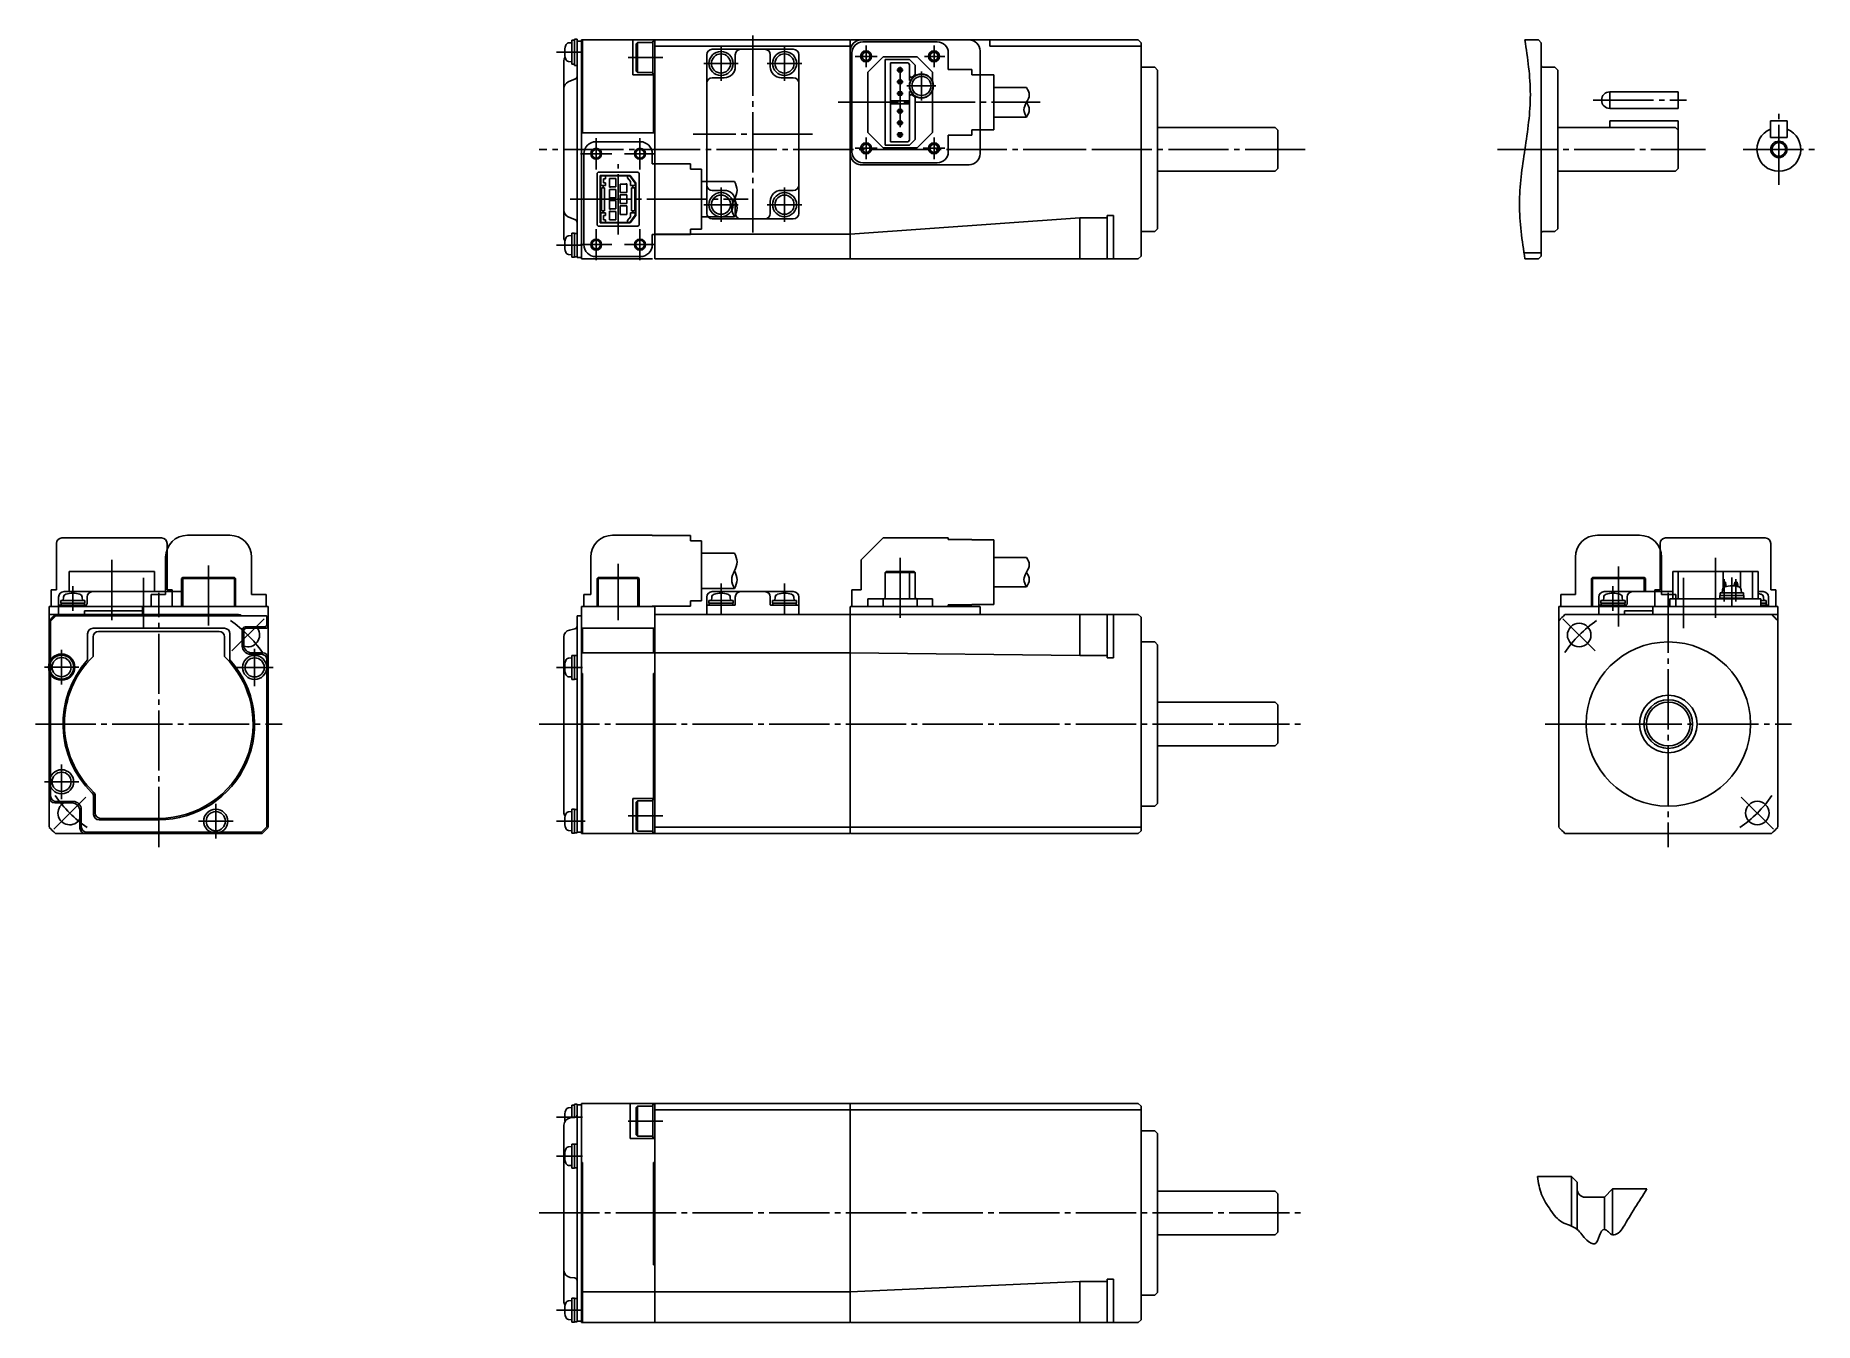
# Model space of a CAD drawing. Header units: millimetres. Extents: x -176 to 149, y -107 to 128.
import ezdxf

# ---------------------------------------------------------------- set-up
doc = ezdxf.new("R2010")
doc.units = ezdxf.units.MM
doc.linetypes.add('DASH_CENTER', pattern=[14, 11, -1, 1, -1])

msp = doc.modelspace()

# ---------------------------------------------------------------- linework, layer by layer
at = {"color": 7, "linetype": 'Continuous'}
for p, q in [((-77.35, 126.88), (-77.85, 126.88)), ((-77.85, 122.48), (-77.85, 126.88)), ((-76.9, 127.08), (-77.35, 127.08)), ((-77.35, 122.28), (-77.35, 127.08)), ((-76.9, 124.88), (-76.9, 127.08)), ((-76.1, 126.93), (-62.7, 126.93)), ((-76.1, 86.93), (-76.1, 126.93)), ((-75.9, 126.93), (-75.9, 109.93)), ((-66.7, 120.53), (-66.7, 126.93)), ((-62.7, 126.73), (-63.08, 126.73)), ((-63.08, 120.73), (-63.08, 126.73)), ((-62.7, 126.93), (-62.7, 86.93)), ((-27, 126.93), (-62.7, 126.93)), ((-26.9, 126.93), (-27, 126.83)), ((-27, 126.93), (-27, 124.93)), ((25.6, 126.93), (-26.9, 126.93)), ((-1.5, 125.81), (-1.5, 126.93)), ((25.6, 126.93), (26.1, 126.43)), ((98.7, 126.93), (96.2, 126.93)), ((99.2, 126.43), (98.7, 126.93)), ((-77.85, 126.43), (-78.44, 126.38)), ((-76.9, 126.68), (-76.1, 126.68)), ((-76.9, 120.26), (-76.9, 124.88)), ((-65.83, 126.48), (-66.08, 126.23)), ((-66.08, 121.23), (-66.08, 126.23)), ((-65.83, 126.48), (-63.08, 126.48)), ((-65.83, 126.48), (-65.83, 120.98)), ((-27, 125.81), (-62.7, 125.81)), ((-53.2, 124.23), (-53.2, 95.23)), ((-37.4, 125.23), (-52.2, 125.23)), ((-50.6, 121.63), (-50.6, 123.63)), ((-48, 122.03), (-48, 124.23)), ((-41.6, 124.23), (-41.6, 122.03)), ((-36.4, 95.23), (-36.4, 124.23)), ((-27, 124.93), (-27, 106.13)), ((-23.8, 121.03), (-21, 123.83)), ((-21, 123.83), (-14.8, 123.83)), ((-14.8, 123.83), (-12, 121.03)), ((-3.3, 124.93), (-3.3, 106.13)), ((26.1, 125.81), (-1.5, 125.81)), ((26.1, 87.43), (26.1, 126.43)), ((99.2, 87.43), (99.2, 126.43)), ((-79.3, 118.06), (-79.3, 123)), ((-78.44, 122.98), (-77.85, 122.93)), ((-77.35, 122.48), (-77.85, 122.48)), ((-76.9, 122.28), (-77.35, 122.28)), ((-76.9, 93.6), (-76.9, 120.26)), ((-62.9, 120.53), (-66.7, 120.53)), ((-66.08, 121.23), (-65.83, 120.98)), ((-63.08, 120.98), (-65.83, 120.98)), ((-62.7, 120.73), (-63.08, 120.73)), ((-62.9, 109.93), (-62.9, 120.73)), ((-49.6, 122.63), (-51.6, 122.63)), ((-23.8, 110.03), (-23.8, 121.03)), ((-20.65, 107.73), (-20.65, 123.33)), ((-20.65, 123.33), (-16.15, 123.33)), ((-19.65, 122.73), (-16.45, 122.73)), ((-19.65, 108.33), (-19.65, 122.73)), ((-18.22, 121.75), (-18.12, 121.65)), ((-17.58, 121.75), (-18.22, 121.75)), ((-18.22, 121.75), (-18.22, 121.11)), ((-18.22, 121.11), (-18.12, 121.21)), ((-18.22, 121.11), (-17.58, 121.11)), ((-17.68, 121.65), (-18.12, 121.65)), ((-18.12, 121.65), (-18.12, 121.21)), ((-18.12, 121.21), (-17.68, 121.21)), ((-17.68, 121.65), (-17.58, 121.75)), ((-17.68, 121.21), (-17.68, 121.65)), ((-17.68, 121.21), (-17.58, 121.11)), ((-17.58, 121.11), (-17.58, 121.75)), ((-16.45, 122.73), (-16.15, 122.43)), ((-16.15, 123.33), (-15.15, 122.33)), ((-16.15, 120.43), (-16.15, 122.43)), ((-16.15, 120.43), (-16.15, 119.53)), ((-15.15, 122.33), (-15.15, 120.58)), ((-12, 121.03), (-12, 119.45)), ((28.6, 121.93), (26.4, 121.93)), ((28.6, 121.93), (29.1, 121.43)), ((29.1, 121.43), (29.1, 92.43)), ((101.7, 121.93), (99.5, 121.93)), ((101.7, 121.93), (102.2, 121.43)), ((102.2, 121.43), (102.2, 92.43)), ((-79.3, 106.93), (-79.3, 118.06)), ((-77.2, 119.8), (-78.5, 119.26)), ((-50, 120.03), (-52.2, 120.03)), ((-37.4, 120.03), (-39.6, 120.03)), ((-18.22, 119.6), (-18.22, 118.96)), ((-17.58, 119.6), (-18.22, 119.6)), ((-18.22, 119.6), (-18.12, 119.5)), ((-18.22, 118.96), (-18.12, 119.06)), ((-18.22, 118.96), (-17.58, 118.96)), ((-18.22, 117.45), (-18.12, 117.35)), ((-17.58, 117.45), (-18.22, 117.45)), ((-18.22, 117.45), (-18.22, 116.81)), ((-18.12, 119.5), (-18.12, 119.06)), ((-17.68, 119.5), (-18.12, 119.5)), ((-18.12, 119.06), (-17.68, 119.06)), ((-17.68, 117.35), (-18.12, 117.35)), ((-18.12, 117.35), (-18.12, 116.91)), ((-17.68, 119.5), (-17.58, 119.6)), ((-17.68, 119.06), (-17.68, 119.5)), ((-17.68, 119.06), (-17.58, 118.96)), ((-17.68, 117.35), (-17.58, 117.45)), ((-17.68, 116.91), (-17.68, 117.35)), ((-17.58, 118.96), (-17.58, 119.6)), ((-17.58, 116.81), (-17.58, 117.45)), ((-16.15, 119.53), (-15.96, 119.53)), ((-16.15, 117.53), (-15.96, 117.53)), ((-16.15, 116.63), (-16.15, 117.53)), ((-12, 117.61), (-12, 110.03)), ((111.7, 117.43), (111.7, 114.43)), ((124.2, 117.43), (111.7, 117.43)), ((124.2, 114.43), (124.2, 117.43)), ((-19.65, 115.83), (-16.15, 115.83)), ((-16.15, 115.23), (-19.65, 115.23)), ((-18.22, 116.81), (-18.12, 116.91)), ((-18.22, 116.81), (-17.58, 116.81)), ((-18.22, 114.25), (-18.22, 113.61)), ((-17.58, 114.25), (-18.22, 114.25)), ((-18.12, 114.15), (-18.22, 114.25)), ((-18.12, 113.71), (-18.22, 113.61)), ((-18.12, 116.91), (-17.68, 116.91)), ((-18.12, 114.15), (-18.12, 113.71)), ((-17.68, 114.15), (-18.12, 114.15)), ((-18.12, 113.71), (-17.68, 113.71)), ((-17.68, 116.91), (-17.58, 116.81)), ((-17.58, 114.25), (-17.68, 114.15)), ((-17.68, 113.71), (-17.68, 114.15)), ((-17.58, 113.61), (-17.68, 113.71)), ((-17.58, 113.61), (-17.58, 114.25)), ((-16.15, 116.63), (-16.15, 108.63)), ((-15.15, 116.48), (-15.15, 108.73)), ((111.7, 114.43), (124.2, 114.43)), ((-18.22, 113.61), (-17.58, 113.61)), ((-18.12, 112), (-18.22, 112.1)), ((-17.58, 112.1), (-18.22, 112.1)), ((-18.22, 112.1), (-18.22, 111.46)), ((-18.12, 111.56), (-18.22, 111.46)), ((-18.22, 111.46), (-17.58, 111.46)), ((-17.68, 112), (-18.12, 112)), ((-18.12, 112), (-18.12, 111.56)), ((-18.12, 111.56), (-17.68, 111.56)), ((-17.58, 112.1), (-17.68, 112)), ((-17.68, 111.56), (-17.68, 112)), ((-17.58, 111.46), (-17.68, 111.56)), ((-17.58, 111.46), (-17.58, 112.1)), ((50.6, 110.93), (29.1, 110.93)), ((50.6, 110.93), (51.1, 110.43)), ((123.7, 110.93), (102.2, 110.93)), ((111.7, 110.93), (111.7, 112.13)), ((111.7, 112.13), (124.2, 112.13)), ((123.7, 110.93), (124.2, 110.43)), ((124.2, 112.13), (124.2, 110.43)), ((141.08, 112.13), (144.08, 112.13)), ((141.08, 112.13), (141.08, 109.13)), ((144.08, 109.13), (144.08, 112.13)), ((-76.1, 109.93), (-62.7, 109.93)), ((-21, 107.23), (-23.8, 110.03)), ((-14.8, 107.23), (-21, 107.23)), ((-16.15, 107.73), (-20.65, 107.73)), ((-16.45, 108.33), (-19.65, 108.33)), ((-18.22, 109.95), (-18.22, 109.31)), ((-17.58, 109.95), (-18.22, 109.95)), ((-18.12, 109.85), (-18.22, 109.95)), ((-18.12, 109.41), (-18.22, 109.31)), ((-18.22, 109.31), (-17.58, 109.31)), ((-18.12, 109.85), (-18.12, 109.41)), ((-17.68, 109.85), (-18.12, 109.85)), ((-18.12, 109.41), (-17.68, 109.41)), ((-17.58, 109.95), (-17.68, 109.85)), ((-17.68, 109.41), (-17.68, 109.85)), ((-17.58, 109.31), (-17.68, 109.41)), ((-17.58, 109.31), (-17.58, 109.95)), ((-16.15, 108.63), (-16.45, 108.33)), ((-15.15, 108.73), (-16.15, 107.73)), ((-12, 110.03), (-14.8, 107.23)), ((51.1, 103.43), (51.1, 110.43)), ((124.2, 103.43), (124.2, 110.43)), ((141.08, 109.13), (144.08, 109.13)), ((-79.3, 95.8), (-79.3, 106.93)), ((-27, 106.13), (-27, 86.93)), ((-5.3, 104.13), (-25.2, 104.13)), ((-73.22, 102.56), (-73.02, 102.76)), ((-73.22, 102.56), (-73.22, 93.11)), ((-65.77, 102.76), (-73.02, 102.76)), ((-72.65, 93.51), (-72.65, 102.16)), ((-72.65, 102.16), (-67.2, 102.16)), ((-72.55, 100.33), (-72.55, 102.08)), ((-72.55, 102.08), (-71.7, 102.08)), ((-71.7, 101.58), (-72.05, 101.58)), ((-72.05, 101.58), (-72.05, 100.83)), ((-72.05, 100.83), (-71.7, 100.83)), ((-71.7, 102.08), (-71.7, 101.58)), ((-71.7, 102.08), (-67.7, 102.08)), ((-71.7, 100.83), (-71.7, 100.33)), ((-70.98, 101.63), (-70.98, 100.03)), ((-70.8, 101.63), (-70.98, 101.63)), ((-70.8, 101.6), (-70.8, 101.63)), ((-69.8, 101.6), (-70.8, 101.6)), ((-69.8, 100.06), (-69.8, 101.6)), ((-67.7, 101.71), (-67.7, 102.08)), ((-67.27, 102.08), (-67.7, 102.08)), ((-67.1, 101.08), (-67.7, 101.71)), ((-66.25, 100.75), (-67.27, 102.08)), ((-66.15, 100.78), (-67.2, 102.16)), ((-67.1, 100.33), (-67.1, 101.08)), ((-66.25, 100.33), (-66.25, 100.75)), ((-66.15, 94.88), (-66.15, 100.78)), ((-65.77, 102.76), (-65.57, 102.56)), ((-65.57, 93.11), (-65.57, 102.56)), ((29.1, 102.93), (50.6, 102.93)), ((51.1, 103.43), (50.6, 102.93)), ((102.2, 102.93), (123.7, 102.93)), ((124.2, 103.43), (123.7, 102.93)), ((-72.45, 98.68), (-72.65, 98.68)), ((-71.7, 100.33), (-72.55, 100.33)), ((-72.45, 99.93), (-72.45, 95.73)), ((-72.45, 99.93), (-71.87, 99.93)), ((-72.1, 100.33), (-72.1, 99.93)), ((-71.87, 99.93), (-71.87, 95.73)), ((-70.98, 100.03), (-70.8, 100.03)), ((-70.8, 99.63), (-70.98, 99.63)), ((-70.98, 99.63), (-70.98, 98.03)), ((-70.98, 98.03), (-70.8, 98.03)), ((-70.8, 97.63), (-70.98, 97.63)), ((-70.98, 97.63), (-70.98, 96.03)), ((-70.8, 100.06), (-69.8, 100.06)), ((-70.8, 100.03), (-70.8, 100.06)), ((-70.8, 99.6), (-70.8, 99.63)), ((-69.8, 99.6), (-70.8, 99.6)), ((-70.8, 98.03), (-70.8, 98.06)), ((-70.8, 98.06), (-69.8, 98.06)), ((-70.8, 97.6), (-70.8, 97.63)), ((-69.8, 97.6), (-70.8, 97.6)), ((-69.8, 98.06), (-69.8, 99.6)), ((-69.8, 96.06), (-69.8, 97.6)), ((-68, 100.6), (-69, 100.6)), ((-69, 100.6), (-69, 99.06)), ((-69, 99.06), (-68, 99.06)), ((-69, 98.6), (-69, 97.06)), ((-68, 98.6), (-69, 98.6)), ((-68, 100.63), (-68, 100.6)), ((-67.82, 100.63), (-68, 100.63)), ((-68, 99.06), (-68, 99.03)), ((-68, 99.03), (-67.82, 99.03)), ((-67.82, 98.63), (-68, 98.63)), ((-68, 98.63), (-68, 98.6)), ((-67.82, 99.03), (-67.82, 100.63)), ((-67.82, 97.03), (-67.82, 98.63)), ((-66.25, 100.33), (-67.1, 100.33)), ((-66.92, 95.73), (-66.92, 99.93)), ((-66.92, 99.93), (-66.35, 99.93)), ((-66.7, 99.93), (-66.7, 100.33)), ((-66.35, 95.73), (-66.35, 99.93)), ((-66.35, 98.68), (-66.15, 98.68)), ((-52.2, 99.43), (-50, 99.43)), ((-39.6, 99.43), (-37.4, 99.43)), ((-79.3, 90.86), (-79.3, 95.8)), ((-78.5, 94.6), (-77.2, 94.06)), ((-72.65, 96.98), (-72.45, 96.98)), ((-72.55, 93.58), (-72.55, 95.33)), ((-72.55, 95.33), (-71.7, 95.33)), ((-71.87, 95.73), (-72.45, 95.73)), ((-72.1, 95.73), (-72.1, 95.33)), ((-71.7, 94.83), (-72.05, 94.83)), ((-72.05, 94.83), (-72.05, 94.08)), ((-71.7, 95.33), (-71.7, 94.83)), ((-70.98, 96.03), (-70.8, 96.03)), ((-70.98, 95.63), (-70.98, 94.03)), ((-70.8, 95.63), (-70.98, 95.63)), ((-70.8, 96.03), (-70.8, 96.06)), ((-70.8, 96.06), (-69.8, 96.06)), ((-70.8, 95.6), (-70.8, 95.63)), ((-69.8, 95.6), (-70.8, 95.6)), ((-69.8, 94.06), (-69.8, 95.6)), ((-69, 97.06), (-68, 97.06)), ((-69, 96.6), (-69, 95.06)), ((-68, 96.6), (-69, 96.6)), ((-69, 95.06), (-68, 95.06)), ((-68, 97.06), (-68, 97.03)), ((-68, 97.03), (-67.82, 97.03)), ((-67.82, 96.63), (-68, 96.63)), ((-68, 96.63), (-68, 96.6)), ((-68, 95.06), (-68, 95.03)), ((-68, 95.03), (-67.82, 95.03)), ((-67.82, 95.03), (-67.82, 96.63)), ((-67.7, 93.95), (-67.1, 94.58)), ((-67.27, 93.58), (-66.25, 94.91)), ((-67.2, 93.51), (-66.15, 94.88)), ((-67.1, 94.58), (-67.1, 95.33)), ((-67.1, 95.33), (-66.25, 95.33)), ((-66.35, 95.73), (-66.92, 95.73)), ((-66.7, 95.33), (-66.7, 95.73)), ((-66.15, 96.98), (-66.35, 96.98)), ((-66.25, 94.91), (-66.25, 95.33)), ((-52.2, 94.23), (-37.4, 94.23)), ((-48, 95.23), (-48, 97.43)), ((-41.6, 97.43), (-41.6, 95.23)), ((-27, 91.47), (14.9, 94.43)), ((19.9, 94.43), (14.9, 94.43)), ((14.9, 94.43), (14.9, 86.93)), ((21.1, 94.83), (19.9, 94.83)), ((19.9, 94.83), (19.9, 86.93)), ((21.1, 86.93), (21.1, 94.83)), ((-77.85, 91.18), (-78.44, 91.13)), ((-77.35, 91.63), (-77.85, 91.63)), ((-77.85, 87.23), (-77.85, 91.63)), ((-77.35, 87.23), (-77.35, 91.63)), ((-76.9, 91.58), (-77.35, 91.58)), ((-76.9, 88.98), (-76.9, 93.6)), ((-73.22, 93.11), (-73.02, 92.91)), ((-73.02, 92.91), (-65.77, 92.91)), ((-67.2, 93.51), (-72.65, 93.51)), ((-71.7, 93.58), (-72.55, 93.58)), ((-72.05, 94.08), (-71.7, 94.08)), ((-71.7, 94.08), (-71.7, 93.58)), ((-71.7, 93.58), (-67.7, 93.58)), ((-70.98, 94.03), (-70.8, 94.03)), ((-70.8, 94.06), (-69.8, 94.06)), ((-70.8, 94.03), (-70.8, 94.06)), ((-67.7, 93.58), (-67.7, 93.95)), ((-67.7, 93.58), (-67.27, 93.58)), ((-65.57, 93.11), (-65.77, 92.91)), ((-27, 91.43), (-62.7, 91.43)), ((26.4, 91.93), (28.6, 91.93)), ((29.1, 92.43), (28.6, 91.93)), ((99.5, 91.93), (101.7, 91.93)), ((102.2, 92.43), (101.7, 91.93)), ((-78.44, 87.73), (-77.85, 87.68)), ((-76.9, 87.18), (-76.9, 88.98)), ((95.93, 88.06), (99.2, 88.06)), ((-77.35, 87.23), (-77.85, 87.23)), ((-76.9, 87.28), (-77.35, 87.28)), ((-76.1, 87.18), (-76.9, 87.18)), ((-63.1, 86.93), (-76.1, 86.93)), ((-27, 86.93), (-62.7, 86.93)), ((-27, 86.93), (25.6, 86.93)), ((25.6, 86.93), (26.1, 87.43)), ((96.2, 86.93), (98.7, 86.93)), ((99.2, 87.43), (98.7, 86.93)), ((-169.67, 29.83), (-169.67, 26.13)), ((-154.07, 29.83), (-169.67, 29.83)), ((-154.07, 26.13), (-154.07, 29.83)), ((-20.65, 29.63), (-20.45, 29.83)), ((-20.65, 29.63), (-15.15, 29.63)), ((-20.65, 25.03), (-20.65, 29.63)), ((-20.45, 29.83), (-15.35, 29.83)), ((-16.15, 29.63), (-16.35, 29.83)), ((-16.15, 29.63), (-16.15, 24.83)), ((-15.35, 29.83), (-15.15, 29.63)), ((-15.15, 29.63), (-15.15, 25.03)), ((123.19, 29.83), (123.19, 24.83)), ((138.79, 29.83), (123.19, 29.83)), ((124.19, 29.83), (124.19, 24.83)), ((132.39, 29.83), (132.39, 26.76)), ((135.59, 29.83), (135.59, 26.76)), ((137.79, 29.83), (137.79, 24.83)), ((138.79, 24.83), (138.79, 29.83)), ((-170.57, 26.13), (-149.1, 26.13)), ((-149.1, 28.53), (-148.9, 28.73)), ((-149.1, 23.43), (-149.1, 28.53)), ((-139.24, 28.53), (-149.1, 28.53)), ((-148.9, 28.73), (-139.44, 28.73)), ((-148.9, 28.73), (-148.9, 23.43)), ((-139.44, 28.73), (-139.24, 28.53)), ((-139.44, 28.73), (-139.44, 23.43)), ((-139.24, 28.53), (-139.24, 23.43)), ((-73.22, 28.53), (-73.02, 28.73)), ((-73.22, 28.53), (-65.57, 28.53)), ((-73.22, 23.43), (-73.22, 28.53)), ((-73.02, 28.73), (-65.77, 28.73)), ((-73.02, 28.73), (-73.02, 23.43)), ((-65.77, 28.73), (-65.57, 28.53)), ((-65.77, 28.73), (-65.77, 23.43)), ((-65.57, 28.53), (-65.57, 23.43)), ((-47, 26.13), (-52.2, 26.13)), ((-47, 26.13), (-42.6, 26.13)), ((-42.6, 26.13), (-37.4, 26.13)), ((108.56, 28.73), (108.36, 28.53)), ((108.36, 23.43), (108.36, 28.53)), ((108.36, 28.53), (118.21, 28.53)), ((108.56, 28.73), (118.01, 28.73)), ((108.56, 28.73), (108.56, 23.43)), ((110.69, 26.13), (123.19, 26.13)), ((118.21, 28.53), (118.01, 28.73)), ((118.01, 28.73), (118.01, 26.13)), ((118.21, 28.53), (118.21, 26.13)), ((132.29, 26.47), (132.24, 25.88)), ((132.39, 27.88), (132.81, 27.88)), ((132.91, 27.38), (132.39, 27.38)), ((132.81, 27.88), (132.91, 27.38)), ((132.91, 27.38), (132.91, 27.05)), ((134.42, 27.38), (134.52, 27.88)), ((134.42, 27.38), (134.42, 27.16)), ((135.06, 27.38), (134.42, 27.38)), ((134.52, 27.88), (134.96, 27.88)), ((134.96, 27.88), (135.06, 27.38)), ((135.06, 27.38), (135.06, 27.05)), ((135.74, 25.88), (135.69, 26.47)), ((138.79, 26.13), (139.69, 26.13)), ((-173.27, 23.43), (-171.57, 23.43)), ((-173.27, 21.93), (-173.27, 23.43)), ((-171.57, 21.93), (-171.57, 25.13)), ((-171.47, 23.63), (-166.67, 23.63)), ((-171.17, 24.53), (-170.72, 24.53)), ((-171.17, 24.03), (-171.17, 24.53)), ((-171.12, 24.03), (-171.17, 24.03)), ((-166.77, 24.03), (-171.17, 24.03)), ((-171.12, 23.63), (-171.12, 24.03)), ((-170.67, 25.12), (-170.72, 24.53)), ((-167.22, 24.53), (-170.72, 24.53)), ((-167.22, 24.53), (-167.28, 25.12)), ((-167.22, 24.53), (-166.77, 24.53)), ((-166.82, 24.03), (-166.82, 23.63)), ((-166.77, 24.03), (-166.82, 24.03)), ((-166.77, 24.53), (-166.77, 24.03)), ((-166.37, 23.93), (-166.37, 25.13)), ((-156.27, 21.93), (-156.27, 23.33)), ((-156.17, 23.43), (-133.37, 23.43)), ((-133.27, 20.81), (-133.27, 23.33)), ((-76.1, 23.43), (-62.7, 23.43)), ((-76.1, -18.07), (-76.1, 23.43)), ((-62.7, 23.43), (-62.7, -18.07)), ((-53.2, 25.13), (-53.2, 23.53)), ((-53.2, 21.93), (-53.2, 23.53)), ((-53.1, 23.63), (-48.1, 23.63)), ((-52.8, 24.03), (-52.8, 24.53)), ((-52.8, 24.53), (-48.4, 24.53)), ((-48.4, 24.03), (-52.8, 24.03)), ((-52.75, 23.63), (-52.75, 24.03)), ((-52.29, 25.12), (-52.35, 24.53)), ((-48.85, 24.53), (-48.9, 25.12)), ((-48.45, 24.03), (-48.45, 23.63)), ((-48.4, 24.53), (-48.4, 24.03)), ((-48, 23.73), (-48, 25.13)), ((-41.6, 25.13), (-41.6, 23.73)), ((-36.5, 23.63), (-41.5, 23.63)), ((-41.2, 24.53), (-36.8, 24.53)), ((-41.2, 24.03), (-41.2, 24.53)), ((-36.8, 24.03), (-41.2, 24.03)), ((-41.15, 23.63), (-41.15, 24.03)), ((-40.69, 25.12), (-40.75, 24.53)), ((-37.25, 24.53), (-37.3, 25.12)), ((-36.85, 24.03), (-36.85, 23.63)), ((-36.8, 24.53), (-36.8, 24.03)), ((-36.4, 25.13), (-36.4, 23.53)), ((-36.4, 23.53), (-36.4, 21.93)), ((-27, 23.33), (-26.9, 23.43)), ((-27, 23.33), (-27, 21.93)), ((-3.4, 23.43), (-26.9, 23.43)), ((-23.8, 24.83), (-12, 24.83)), ((-23.8, 23.43), (-23.8, 24.83)), ((-21, 24.83), (-21, 23.43)), ((-20.85, 24.83), (-20.65, 25.03)), ((-15.15, 25.03), (-14.95, 24.83)), ((-14.8, 24.83), (-14.8, 23.43)), ((-12, 24.83), (-12, 23.43)), ((-3.4, 23.43), (-3.3, 23.33)), ((-3.3, 23.33), (-3.3, 21.93)), ((102.39, 23.43), (102.39, -16.94)), ((102.39, 23.43), (109.69, 23.43)), ((109.69, 21.93), (109.69, 25.13)), ((109.79, 23.63), (114.59, 23.63)), ((110.09, 24.03), (110.09, 24.53)), ((110.09, 24.53), (110.54, 24.53)), ((114.49, 24.03), (110.09, 24.03)), ((110.14, 24.03), (110.09, 24.03)), ((110.14, 23.63), (110.14, 24.03)), ((110.59, 25.12), (110.54, 24.53)), ((114.04, 24.53), (110.54, 24.53)), ((114.04, 24.53), (113.99, 25.12)), ((114.04, 24.53), (114.49, 24.53)), ((114.49, 24.03), (114.44, 24.03)), ((114.44, 24.03), (114.44, 23.63)), ((114.49, 24.53), (114.49, 24.03)), ((114.89, 23.93), (114.89, 25.13)), ((119.59, 23.43), (142.39, 23.43)), ((119.59, 21.93), (119.59, 23.43)), ((122.69, 24.83), (122.69, 23.43)), ((139.29, 24.83), (122.69, 24.83)), ((131.79, 24.93), (131.79, 25.43)), ((131.79, 25.43), (133.99, 25.43)), ((131.79, 24.93), (133.99, 24.93)), ((131.84, 25.88), (131.84, 25.43)), ((131.84, 25.88), (133.99, 25.88)), ((132.44, 24.83), (132.44, 24.93)), ((133.99, 25.88), (136.14, 25.88)), ((133.99, 25.43), (136.19, 25.43)), ((133.99, 24.93), (136.19, 24.93)), ((135.54, 24.93), (135.54, 24.83)), ((136.14, 25.43), (136.14, 25.88)), ((136.19, 25.43), (136.19, 24.93)), ((139.29, 24.83), (139.29, 23.43)), ((139.29, 24.53), (140.29, 24.53)), ((140.29, 24.03), (139.29, 24.03)), ((139.29, 23.63), (140.59, 23.63)), ((139.84, 24.53), (139.79, 25.12)), ((140.29, 24.03), (140.24, 24.03)), ((140.24, 24.03), (140.24, 23.63)), ((140.29, 24.53), (140.29, 24.03)), ((140.69, 25.13), (140.69, 23.43)), ((142.39, 23.43), (142.39, -16.94)), ((-173.27, -16.94), (-173.27, 21.93)), ((-173.27, 21.93), (-156.27, 21.93)), ((-173.02, 20.71), (-173.02, -11.22)), ((-133.62, 21.68), (-172.05, 21.68)), ((-166.87, 22.63), (-156.27, 22.63)), ((-166.87, 21.93), (-166.87, 22.63)), ((-156.27, 21.93), (-138.77, 21.93)), ((-137.77, 18.93), (-137.77, 19.61)), ((-134.02, 19.68), (-137.52, 19.68)), ((-133.52, 20.18), (-133.52, 21.58)), ((-133.27, -16.94), (-133.27, 20.81)), ((-76.9, 21.69), (-76.1, 21.69)), ((-76.9, 19.83), (-76.9, 21.69)), ((-76.9, -17.97), (-76.9, 19.83)), ((-62.7, 21.93), (-27, 21.93)), ((-62.7, 21.93), (-62.7, -18.07)), ((-62.7, 21.93), (-62.7, -18.07)), ((25.6, 21.93), (-27, 21.93)), ((-27, 21.93), (-27, -18.07)), ((14.9, 21.93), (14.9, 14.43)), ((19.9, 21.93), (19.9, 14.03)), ((21.1, 14.03), (21.1, 21.93)), ((26.1, 21.43), (25.6, 21.93)), ((26.1, -17.57), (26.1, 21.43)), ((103.51, 21.93), (142.39, 21.93)), ((114.39, 21.93), (114.39, 22.63)), ((114.39, 22.63), (119.59, 22.63)), ((-166.27, 13.65), (-166.27, 18.43)), ((-165.27, 19.43), (-141.27, 19.43)), ((-165.27, 14.29), (-165.27, 17.86)), ((-164.27, 18.86), (-142.27, 18.86)), ((-141.27, 17.86), (-141.27, 14.29)), ((-140.27, 18.43), (-140.27, 13.65)), ((-138.02, 19.18), (-138.02, 16.18)), ((-137.77, 16.43), (-137.77, 18.93)), ((-137.27, 19.43), (-133.77, 19.43)), ((-79.3, 1.93), (-79.3, 17.84)), ((-78.3, 19.1), (-77.28, 19.34)), ((-76.1, 19.43), (-62.7, 19.43)), ((-75.9, 14.93), (-75.9, 19.43)), ((-62.9, 19.43), (-62.9, 14.93)), ((28.6, 16.93), (26.4, 16.93)), ((28.6, 16.93), (29.1, 16.43)), ((29.1, 16.43), (29.1, -12.57)), ((-136.52, 14.68), (-134.52, 14.68)), ((-134.27, 14.93), (-136.27, 14.93)), ((-135.77, 13.28), (-135.77, 11.28)), ((-133.52, -16.9), (-133.52, 13.68)), ((-77.85, 14.03), (-78.44, 13.98)), ((-77.85, 10.08), (-77.85, 14.48)), ((-77.35, 14.48), (-77.85, 14.48)), ((-77.35, 10.08), (-77.35, 14.48)), ((-76.9, 14.43), (-77.35, 14.43)), ((-62.7, 14.93), (-76.1, 14.93)), ((-62.7, 14.93), (-27, 14.93)), ((-27, 14.92), (14.9, 14.43)), ((14.9, 14.43), (19.9, 14.43)), ((19.9, 14.03), (21.1, 14.03)), ((-134.77, 12.28), (-136.77, 12.28)), ((-78.44, 10.58), (-77.85, 10.53)), ((-77.35, 10.08), (-77.85, 10.08)), ((-76.9, 10.13), (-77.35, 10.13)), ((-76.1, 11.18), (-75.9, 11.18)), ((-75.9, 11.18), (-75.9, -18.07)), ((-62.9, 11.18), (-62.7, 11.18)), ((-62.9, -11.87), (-62.9, 11.18)), ((50.6, 5.93), (29.1, 5.93)), ((50.6, 5.93), (51.1, 5.43)), ((51.1, -1.57), (51.1, 5.43)), ((-79.3, -14.14), (-79.3, 1.93)), ((29.1, -2.07), (50.6, -2.07)), ((51.1, -1.57), (50.6, -2.07)), ((-172.27, -12.47), (-169.17, -12.47)), ((-168.92, -12.22), (-172.02, -12.22)), ((-165.17, -14.57), (-165.17, -11.33)), ((-164.9, -11.21), (-164.9, -14.3)), ((-66.7, -11.67), (-62.9, -11.67)), ((-66.7, -18.07), (-66.7, -11.67)), ((-65.83, -12.12), (-66.08, -12.37)), ((-66.08, -17.37), (-66.08, -12.37)), ((-65.83, -12.12), (-63.08, -12.12)), ((-65.83, -12.12), (-65.83, -17.62)), ((-63.08, -11.87), (-62.7, -11.87)), ((-63.08, -17.87), (-63.08, -11.87)), ((29.1, -12.57), (28.6, -13.07)), ((-167.67, -13.97), (-167.67, -17.07)), ((-167.42, -16.82), (-167.42, -13.72)), ((-153.27, -15.57), (-164.17, -15.57)), ((-163.9, -15.3), (-153.27, -15.3)), ((-77.85, -14.07), (-78.44, -14.12)), ((-77.85, -18.02), (-77.85, -13.62)), ((-77.35, -13.62), (-77.85, -13.62)), ((-77.35, -18.02), (-77.35, -13.62)), ((-76.9, -13.67), (-77.35, -13.67)), ((26.4, -13.07), (28.6, -13.07)), ((-134.4, -18.07), (-172.15, -18.07)), ((-166.42, -17.82), (-134.5, -17.82)), ((-78.44, -17.52), (-77.85, -17.57)), ((-77.35, -18.02), (-77.85, -18.02)), ((-76.9, -17.97), (-77.35, -17.97)), ((-76.1, -17.82), (-76.9, -17.82)), ((-62.7, -18.07), (-76.1, -18.07)), ((-66.08, -17.37), (-65.83, -17.62)), ((-63.08, -17.62), (-65.83, -17.62)), ((-63.08, -17.87), (-62.7, -17.87)), ((-62.7, -16.94), (-27, -16.94)), ((-62.7, -18.07), (-27, -18.07)), ((-27, -16.94), (26.1, -16.94)), ((-27, -17.97), (-26.9, -18.07)), ((-26.9, -18.07), (25.6, -18.07)), ((26.1, -17.57), (25.6, -18.07)), ((141.26, -18.07), (103.51, -18.07)), ((-77.85, -68.16), (-78.44, -68.21)), ((-77.85, -70.01), (-77.85, -67.71)), ((-77.35, -67.71), (-77.85, -67.71)), ((-77.35, -69.96), (-77.35, -67.51)), ((-76.9, -67.51), (-77.35, -67.51)), ((-76.9, -107.31), (-76.9, -67.51)), ((-76.9, -67.66), (-76.1, -67.66)), ((-76.1, -107.41), (-76.1, -67.41)), ((-62.7, -67.41), (-76.1, -67.41)), ((-67.2, -67.41), (-67.2, -73.81)), ((-65.83, -67.86), (-66.08, -68.11)), ((-66.08, -73.11), (-66.08, -68.11)), ((-65.83, -67.86), (-63.08, -67.86)), ((-65.83, -67.86), (-65.83, -73.36)), ((-62.7, -67.61), (-63.08, -67.61)), ((-63.08, -73.61), (-63.08, -67.61)), ((-62.7, -67.41), (-27, -67.41)), ((-62.7, -67.41), (-62.7, -107.41)), ((-27, -67.41), (-27, -107.41)), ((25.6, -67.41), (-27, -67.41)), ((26.1, -67.91), (25.6, -67.41)), ((26.1, -106.91), (26.1, -67.91)), ((-79.3, -87.41), (-79.3, -71.34)), ((-77.34, -69.96), (-78.14, -70.05)), ((-27, -68.53), (-62.7, -68.53)), ((26.1, -68.53), (-27, -68.53)), ((-67.2, -73.81), (-62.7, -73.81)), ((-66.08, -73.11), (-65.83, -73.36)), ((-63.08, -73.36), (-65.83, -73.36)), ((-62.7, -73.61), (-63.08, -73.61)), ((28.6, -72.41), (26.4, -72.41)), ((29.1, -72.91), (28.6, -72.41)), ((29.1, -101.91), (29.1, -72.91)), ((-77.85, -75.26), (-78.44, -75.31)), ((-77.35, -74.81), (-77.85, -74.81)), ((-77.85, -79.21), (-77.85, -74.81)), ((-77.35, -79.21), (-77.35, -74.81)), ((-76.9, -74.86), (-77.35, -74.86)), ((-78.44, -78.71), (-77.85, -78.76)), ((-77.35, -79.21), (-77.85, -79.21)), ((-76.9, -79.16), (-77.35, -79.16)), ((-76.1, -78.16), (-75.9, -78.16)), ((-75.9, -78.16), (-75.9, -107.41)), ((-62.9, -78.16), (-62.7, -78.16)), ((-62.9, -96.86), (-62.9, -78.16)), ((98.48, -80.77), (104.73, -80.77)), ((104.73, -80.77), (104.73, -89.83)), ((104.73, -80.77), (105.73, -81.77)), ((50.6, -83.41), (29.1, -83.41)), ((50.6, -83.41), (51.1, -83.91)), ((51.1, -90.91), (51.1, -83.91)), ((105.73, -81.77), (105.73, -90.42)), ((110.73, -84.52), (112.23, -83.02)), ((112.23, -83.02), (118.48, -83.02)), ((112.23, -83.02), (112.23, -91.4)), ((-79.3, -103.48), (-79.3, -87.41)), ((107.23, -84.52), (110.73, -84.52)), ((110.73, -84.52), (110.73, -90.42)), ((51.1, -90.91), (50.6, -91.41)), ((29.1, -91.41), (50.6, -91.41)), ((-62.9, -96.86), (-62.7, -96.86)), ((-78.14, -99.17), (-77.34, -99.26)), ((14.9, -99.91), (-27, -101.8)), ((14.9, -99.91), (14.9, -107.41)), ((19.9, -99.91), (14.9, -99.91)), ((19.9, -99.51), (19.9, -107.41)), ((21.1, -99.51), (19.9, -99.51)), ((21.1, -107.41), (21.1, -99.51)), ((-77.85, -103.41), (-78.44, -103.46)), ((-77.85, -107.36), (-77.85, -102.96)), ((-77.35, -102.96), (-77.85, -102.96)), ((-77.35, -107.36), (-77.35, -102.96)), ((-76.9, -103.01), (-77.35, -103.01)), ((-75.9, -101.81), (-62.7, -101.81)), ((-27, -101.81), (-62.7, -101.81)), ((26.4, -102.41), (28.6, -102.41)), ((29.1, -101.91), (28.6, -102.41)), ((-78.44, -106.86), (-77.85, -106.91)), ((-76.1, -107.16), (-76.9, -107.16)), ((26.1, -106.91), (25.6, -107.41)), ((-77.35, -107.36), (-77.85, -107.36)), ((-76.9, -107.31), (-77.35, -107.31)), ((-62.7, -107.41), (-76.1, -107.41)), ((-62.7, -107.41), (-27, -107.41)), ((-27, -107.31), (-26.9, -107.41)), ((-26.9, -107.41), (25.6, -107.41))]:
    msp.add_line(p, q, dxfattribs=at)
at = {"color": 1, "linetype": 'DASH_CENTER'}
for p, q in [((-44.8, 127.73), (-44.8, 91.73)), ((-75.9, 124.68), (-80.65, 124.68)), ((-61.2, 123.73), (-67.58, 123.73)), ((-50.6, 119.48), (-50.6, 125.78)), ((-39, 119.48), (-39, 125.78)), ((-26.1, 123.93), (-22.1, 123.93)), ((-24.1, 125.93), (-24.1, 121.93)), ((-13.45, 123.93), (-9.7, 123.93)), ((-11.7, 125.93), (-11.7, 121.93)), ((-47.45, 122.63), (-53.75, 122.63)), ((-35.85, 122.63), (-42.15, 122.63)), ((-18.47, 121.43), (-17.33, 121.43)), ((-17.9, 122), (-17.9, 109.06)), ((-14, 121.18), (-14, 115.88)), ((-18.47, 119.28), (-17.33, 119.28)), ((-18.47, 117.13), (-17.33, 117.13)), ((-11.35, 118.53), (-16.65, 118.53)), ((-29.2, 115.53), (7.7, 115.53)), ((-17.33, 113.93), (-18.47, 113.93)), ((108.7, 115.93), (125.7, 115.93)), ((-17.33, 111.78), (-18.47, 111.78)), ((142.58, 100.43), (142.58, 113.43)), ((-73.4, 103.28), (-73.4, 108.98)), ((-65.4, 103.28), (-65.4, 108.98)), ((-33.9, 109.73), (-55.7, 109.73)), ((-24.1, 109.13), (-24.1, 105.13)), ((-17.33, 109.63), (-18.47, 109.63)), ((-11.7, 109.13), (-11.7, 105.13)), ((15.6, 106.93), (-83.8, 106.93)), ((-70.55, 106.13), (-76.25, 106.13)), ((-69.4, 91.41), (-69.4, 104.26)), ((-62.55, 106.13), (-68.25, 106.13)), ((-26.1, 107.13), (-22.1, 107.13)), ((-13.7, 107.13), (-9.7, 107.13)), ((56.1, 106.93), (15.6, 106.93)), ((91.2, 106.93), (129.2, 106.93)), ((136.08, 106.93), (149.08, 106.93)), ((-78.15, 97.83), (-45.65, 97.83)), ((-50.6, 93.68), (-50.6, 99.98)), ((-39, 93.68), (-39, 99.98)), ((-47.45, 96.83), (-53.75, 96.83)), ((-35.85, 96.83), (-42.15, 96.83)), ((-73.4, 86.68), (-73.4, 92.38)), ((-65.4, 86.68), (-65.4, 92.38)), ((-75.9, 89.43), (-80.65, 89.43)), ((-76.25, 89.53), (-70.55, 89.53)), ((-68.25, 89.53), (-62.55, 89.53)), ((-161.87, 20.93), (-161.87, 32.33)), ((-144.17, 30.93), (-144.17, 19.43)), ((-69.4, 20.93), (-69.4, 31.23)), ((-17.9, 32.33), (-17.9, 20.93)), ((113.29, 19.73), (113.29, 31.23)), ((130.99, 32.33), (130.99, 20.93)), ((-168.97, 27.13), (-168.97, 22.63)), ((-156.07, 19.43), (-156.07, 28.63)), ((-50.6, 27.63), (-50.6, 22.13)), ((-39, 27.63), (-39, 22.13)), ((112.29, 27.13), (112.29, 22.63)), ((125.19, 28.63), (125.19, 19.43)), ((132.59, 28.38), (132.59, 24.33)), ((133.99, 23.43), (133.99, 28.68)), ((134.74, 28.38), (134.74, 24.33)), ((-153.27, -20.57), (-153.27, 25.93)), ((122.39, 25.93), (122.39, -20.57)), ((-139.91, 15.3), (-134.04, 21.17)), ((103.15, 21.17), (109.02, 15.3)), ((-171.02, 15.48), (-171.02, 9.18)), ((-135.77, 15.68), (-135.77, 8.88)), ((-167.87, 12.33), (-174.17, 12.33)), ((-132.37, 12.28), (-139.17, 12.28)), ((-75.9, 12.28), (-80.65, 12.28)), ((-175.77, 1.93), (-130.77, 1.93)), ((-83.8, 1.93), (56.1, 1.93)), ((99.89, 1.93), (144.89, 1.93)), ((-171.02, -5.47), (-171.02, -11.77)), ((-167.87, -8.62), (-174.17, -8.62)), ((-172.47, -17.26), (-166.61, -11.4)), ((-142.87, -12.67), (-142.87, -18.97)), ((135.72, -11.4), (141.58, -17.26)), ((-139.72, -15.82), (-146.02, -15.82)), ((-75.4, -15.82), (-80.65, -15.82)), ((-67.58, -14.87), (-61.2, -14.87)), ((-75.9, -69.91), (-80.65, -69.91)), ((-61.2, -70.61), (-67.58, -70.61)), ((-75.9, -77.01), (-80.65, -77.01)), ((-83.8, -87.41), (56.1, -87.41)), ((-75.9, -105.16), (-80.65, -105.16))]:
    msp.add_line(p, q, dxfattribs=at)
at = {"color": 4, "linetype": 'Continuous'}
for p, q in [((-26.7, 124.58), (-26.7, 106.48)), ((-11.1, 126.58), (-24.7, 126.58)), ((-9.1, 121.53), (-9.1, 124.58)), ((-9.1, 121.53), (-4.8, 121.53)), ((-4.8, 121.53), (-4.8, 120.58)), ((-4.8, 120.58), (-0.8, 120.58)), ((-0.8, 120.58), (-0.8, 110.48)), ((-0.8, 118.23), (5.2, 118.23)), ((-4.8, 110.48), (-4.8, 109.53)), ((-0.8, 110.48), (-4.8, 110.48)), ((-0.8, 112.83), (5.2, 112.83)), ((-65.35, 108.33), (-73.45, 108.33)), ((-4.8, 109.53), (-9.1, 109.53)), ((-9.1, 106.48), (-9.1, 109.53)), ((-75.65, 106.13), (-75.65, 89.53)), ((-63.15, 104.28), (-63.15, 106.13)), ((-56.15, 104.28), (-63.15, 104.28)), ((-56.15, 103.33), (-56.15, 104.28)), ((-24.7, 104.48), (-11.1, 104.48)), ((-54.15, 103.33), (-56.15, 103.33)), ((-54.15, 92.33), (-54.15, 103.33)), ((-54.15, 101.08), (-48.15, 101.08)), ((-54.15, 94.58), (-48.15, 94.58)), ((-63.15, 91.38), (-56.15, 91.38)), ((-63.15, 89.53), (-63.15, 91.38)), ((-56.15, 92.33), (-54.15, 92.33)), ((-56.15, 91.38), (-56.15, 92.33)), ((-73.45, 87.33), (-65.35, 87.33)), ((-170.97, 35.93), (-152.77, 35.93)), ((-148.02, 36.43), (-140.32, 36.43)), ((-63.15, 36.43), (-70.4, 36.43)), ((-63.15, 36.43), (-63.15, 36.38)), ((-63.15, 36.38), (-56.15, 36.38)), ((-56.15, 36.38), (-56.15, 35.43)), ((-25, 31.93), (-21, 35.93)), ((-21, 35.93), (-9.1, 35.93)), ((-9.1, 35.93), (-9.1, 35.63)), ((109.44, 36.43), (117.14, 36.43)), ((121.89, 35.93), (140.09, 35.93)), ((-171.97, 26.43), (-171.97, 34.93)), ((-151.77, 34.93), (-151.77, 26.43)), ((-56.15, 35.43), (-54.15, 35.43)), ((-54.15, 35.43), (-54.15, 24.43)), ((-54.15, 33.18), (-48.15, 33.18)), ((-9.1, 35.63), (-4.8, 35.63)), ((-4.8, 35.63), (-4.8, 35.57)), ((-4.8, 35.57), (-0.8, 35.57)), ((-0.8, 35.57), (-0.8, 23.79)), ((120.89, 26.43), (120.89, 34.93)), ((141.09, 34.93), (141.09, 26.43)), ((-152.02, 25.63), (-152.02, 32.43)), ((-136.32, 32.43), (-136.32, 25.63)), ((-74.4, 32.43), (-74.4, 25.63)), ((-25, 26.43), (-25, 31.93)), ((-0.8, 32.38), (5.2, 32.38)), ((105.44, 25.63), (105.44, 32.43)), ((121.14, 32.43), (121.14, 25.63)), ((-172.92, 26.43), (-171.97, 26.43)), ((-172.92, 23.43), (-172.92, 26.43)), ((-151.77, 26.43), (-150.82, 26.43)), ((-150.82, 26.43), (-150.82, 23.43)), ((-54.15, 26.68), (-48.15, 26.68)), ((-26.7, 26.43), (-25, 26.43)), ((-26.7, 23.43), (-26.7, 26.43)), ((-0.8, 26.98), (5.2, 26.98)), ((119.94, 26.43), (120.89, 26.43)), ((119.94, 23.43), (119.94, 26.43)), ((141.09, 26.43), (142.04, 26.43)), ((142.04, 26.43), (142.04, 23.43)), ((-150.82, 23.43), (-172.92, 23.43)), ((-154.67, 25.63), (-152.02, 25.63)), ((-154.67, 23.43), (-154.67, 25.63)), ((-133.67, 23.43), (-154.67, 23.43)), ((-136.32, 25.63), (-133.67, 25.63)), ((-133.67, 25.63), (-133.67, 23.43)), ((-75.65, 25.63), (-75.65, 23.43)), ((-74.4, 25.63), (-75.65, 25.63)), ((-75.65, 23.43), (-63.15, 23.43)), ((-63.15, 23.48), (-63.15, 23.43)), ((-56.15, 23.48), (-63.15, 23.48)), ((-56.15, 24.43), (-56.15, 23.48)), ((-56.15, 24.43), (-54.15, 24.43)), ((-26.7, 23.43), (-9.1, 23.43)), ((-9.1, 23.73), (-4.8, 23.73)), ((-9.1, 23.43), (-9.1, 23.73)), ((-4.8, 23.79), (-4.8, 23.73)), ((-0.8, 23.79), (-4.8, 23.79)), ((102.79, 25.63), (105.44, 25.63)), ((102.79, 23.43), (102.79, 25.63)), ((123.79, 23.43), (102.79, 23.43)), ((142.04, 23.43), (119.94, 23.43)), ((121.14, 25.63), (123.79, 25.63)), ((123.79, 25.63), (123.79, 23.43))]:
    msp.add_line(p, q, dxfattribs=at)
at = {"color": 7, "linetype": 'Continuous'}
for centre, radius in [((-50.6, 122.63), 2.2), ((-50.6, 122.63), 1.75), ((-39, 122.63), 2.2), ((-39, 122.63), 1.75), ((-24.1, 123.93), 0.75), ((-11.7, 123.93), 0.75), ((-14, 118.53), 2.2), ((-14, 118.53), 2.15), ((-14, 118.53), 1.75), ((-24.1, 107.13), 0.75), ((-11.7, 107.13), 0.75), ((142.58, 106.93), 1.25), ((-73.4, 106.13), 0.8), ((-65.4, 106.13), 0.8), ((-50.6, 96.83), 2.2), ((-50.6, 96.83), 1.75), ((-39, 96.83), 2.2), ((-39, 96.83), 1.75), ((-73.4, 89.53), 0.8), ((-65.4, 89.53), 0.8), ((106.12, 18.19), 2.15), ((122.39, 1.93), 15), ((-171.02, 12.33), 2.4), ((-171.02, 12.33), 2.2), ((-171.02, 12.33), 1.75), ((-135.77, 12.28), 2.2), ((-135.77, 12.28), 1.75), ((122.39, 1.93), 5.25), ((122.39, 1.93), 4.45), ((122.39, 1.93), 4), ((-171.02, -8.62), 2.2), ((-171.02, -8.62), 1.75), ((138.65, -14.33), 2.15), ((-142.87, -15.82), 2.2), ((-142.87, -15.82), 1.75)]:
    msp.add_circle(centre, radius, dxfattribs=at)
at = {"color": 2, "linetype": 'Continuous'}
for centre, radius in [((-24.1, 123.93), 1), ((-11.7, 123.93), 1), ((-24.1, 107.13), 1), ((-11.7, 107.13), 1), ((142.58, 106.93), 1.5), ((-73.4, 106.13), 1), ((-65.4, 106.13), 1), ((-73.4, 89.53), 1), ((-65.4, 89.53), 1)]:
    msp.add_circle(centre, radius, dxfattribs=at)
at = {"color": 7, "linetype": 'Continuous'}
for centre, radius, start, end in [((-25, 124.93), 2, 90, 180), ((-5.3, 124.93), 2, 0, 90), ((-78, 123), 1.3, 144.2062, 180), ((-74.65, 124.68), 4.5, 163.6123, 180), ((-74.65, 124.68), 4.5, 180, 196.3877), ((-78.39, 125.78), 0.6, 95, 163.6123), ((-52.2, 124.23), 1, 90, 180), ((-47, 124.23), 1, 90, 180), ((-42.6, 124.23), 1, 0, 90), ((-37.4, 124.23), 1, 0, 90), ((-78.39, 123.58), 0.6, 196.3877, 265), ((-77.4, 120.26), 0.5, 292.6199, 0), ((-50, 122.03), 2, 270, 0), ((-39.6, 122.03), 2, 180, 270), ((-15.85, 120.43), 0.3, 180, 314.2758), ((-14, 118.53), 2.35, 119.2986, 134.2758), ((26.4, 122.23), 0.3, 180, 270), ((99.5, 122.23), 0.3, 180, 270), ((-78, 118.06), 1.3, 112.6199, 180), ((-52.2, 119.03), 1, 90, 180), ((-37.4, 119.03), 1, 0, 90), ((111.7, 115.93), 1.5, 90, 180), ((-15.85, 116.63), 0.3, 45.7242, 180), ((-14, 118.53), 2.35, 225.7242, 240.7014), ((111.7, 115.93), 1.5, 180, 270), ((142.58, 106.93), 4, 112.0243, 270), ((142.58, 106.93), 4, 270, 67.9757), ((-25, 106.13), 2, 180, 270), ((-5.3, 106.13), 2, 270, 0), ((-52.2, 100.43), 1, 180, 270), ((-50, 97.43), 2, 0, 90), ((-39.6, 97.43), 2, 90, 180), ((-37.4, 100.43), 1, 270, 0), ((-78, 95.8), 1.3, 180, 247.3801), ((-52.2, 95.23), 1, 180, 270), ((-47, 95.23), 1, 180, 270), ((-42.6, 95.23), 1, 270, 0), ((-37.4, 95.23), 1, 270, 0), ((-78.39, 90.53), 0.6, 95, 163.6123), ((-77.4, 93.6), 0.5, 0, 67.3801), ((26.4, 91.63), 0.3, 90, 180), ((99.5, 91.63), 0.3, 90, 180), ((-78, 90.86), 1.3, 180, 212.9352), ((-74.65, 89.43), 4.5, 163.6123, 180), ((-74.65, 89.43), 4.5, 180, 196.3877), ((-78.39, 88.33), 0.6, 196.3877, 265), ((-170.57, 25.13), 1, 90, 180), ((-165.37, 25.13), 1, 90, 180), ((-52.2, 25.13), 1, 90, 180), ((-47, 25.13), 1, 90, 180), ((-42.6, 25.13), 1, 0, 90), ((-37.4, 25.13), 1, 0, 90), ((110.69, 25.13), 1, 90, 180), ((115.89, 25.13), 1, 90, 180), ((132.89, 26.42), 0.6, 106.3877, 175), ((133.99, 22.68), 4.5, 90, 106.3877), ((133.99, 22.68), 4.5, 73.6123, 90), ((135.09, 26.42), 0.6, 5, 73.6123), ((139.69, 25.13), 1, 0, 90), ((-171.47, 23.53), 0.1, 90, 180), ((-170.07, 25.07), 0.6, 106.3877, 175), ((-168.97, 21.33), 4.5, 90, 106.3877), ((-168.97, 21.33), 4.5, 73.6123, 90), ((-167.87, 25.07), 0.6, 5, 73.6123), ((-166.67, 23.93), 0.3, 270, 0), ((-156.17, 23.33), 0.1, 90, 180), ((-133.37, 23.33), 0.1, 0, 90), ((-53.1, 23.53), 0.1, 90, 180), ((-51.7, 25.07), 0.6, 106.3877, 175), ((-50.6, 21.33), 4.5, 90, 106.3877), ((-50.6, 21.33), 4.5, 73.6123, 90), ((-49.5, 25.07), 0.6, 5, 73.6123), ((-48.1, 23.73), 0.1, 270, 0), ((-41.5, 23.73), 0.1, 180, 270), ((-40.1, 25.07), 0.6, 106.3877, 175), ((-39, 21.33), 4.5, 90, 106.3877), ((-39, 21.33), 4.5, 73.6123, 90), ((-37.9, 25.07), 0.6, 5, 73.6123), ((-36.5, 23.53), 0.1, 0, 90), ((109.79, 23.53), 0.1, 90, 180), ((111.19, 25.07), 0.6, 106.3877, 175), ((112.29, 21.33), 4.5, 90, 106.3877), ((112.29, 21.33), 4.5, 73.6123, 90), ((113.39, 25.07), 0.6, 5, 73.6123), ((114.59, 23.93), 0.3, 270, 0), ((138.09, 21.33), 4.5, 73.6123, 81.051), ((139.19, 25.07), 0.6, 5, 73.6123), ((140.59, 23.53), 0.1, 0, 90), ((-153.27, 1.93), 27.5, 133.3418, 136.6582), ((-154.81, 3.47), 25.08, 133.4246, 136.575), ((-138.77, 20.93), 1, 48.7071, 90), ((-137.52, 19.18), 0.5, 90, 180), ((-134.02, 20.18), 0.5, 270, 0), ((-133.77, 19.93), 0.5, 270, 0), ((-133.62, 21.58), 0.1, 0, 90), ((-77.4, 19.83), 0.5, 283.2917, 0), ((122.39, 1.93), 27.5, 133.3418, 136.6582), ((122.39, 1.93), 27.5, 43.3418, 46.6582), ((-165.27, 18.43), 1, 90, 180), ((-164.27, 17.86), 1, 90, 180), ((-142.27, 17.86), 1, 0, 90), ((-141.27, 18.43), 1, 0, 90), ((-137.27, 18.93), 0.5, 90, 180), ((-136.27, 16.43), 1.5, 180, 270), ((-137.01, 18.19), 2.15, 249.8197, 35.1092), ((-78, 17.84), 1.3, 103.2917, 180), ((26.4, 17.23), 0.3, 180, 270), ((-172.77, 12.93), 0.5, 120, 180), ((-153.27, 1.93), 17.5, 137.9754, 225.7894), ((-153.27, 1.93), 17.23, 134.1481, 226.1485), ((-153.27, 1.93), 17.23, 270, 45.8519), ((-153.27, 1.93), 17.5, 270, 42.0246), ((-136.52, 16.18), 1.5, 180, 270), ((-136.37, 14.43), 0.5, 90, 146.7482), ((-134.52, 13.68), 1, 0, 90), ((-134.27, 13.93), 1, 0, 90), ((-74.65, 12.28), 4.5, 163.6123, 180), ((-78.39, 13.38), 0.6, 95, 163.6123), ((-172.77, 11.73), 0.5, 180, 240), ((-133.77, 11.68), 0.5, 300, 0), ((-74.65, 12.28), 4.5, 180, 196.3877), ((-78.39, 11.18), 0.6, 196.3877, 265), ((-172.77, -8.02), 0.5, 120, 180), ((-172.27, -11.47), 1, 180, 270), ((-172.02, -11.22), 1, 180, 270), ((-169.54, -14.33), 2.15, 119.9199, 330.0801), ((-170.42, -11.97), 0.5, 270, 330), ((-169.17, -13.97), 1.5, 0, 90), ((-168.92, -13.72), 1.5, 0, 90), ((-166.17, -11.33), 1, 0, 45.7894), ((-165.9, -11.21), 1, 0, 46.1485), ((-164.17, -14.57), 1, 180, 270), ((-163.9, -14.3), 1, 180, 270), ((-78, -14.14), 1.3, 180, 215.7938), ((-74.65, -15.82), 4.5, 163.6123, 180), ((-74.65, -15.82), 4.5, 180, 196.3877), ((-78.39, -14.72), 0.6, 95, 163.6123), ((26.4, -13.37), 0.3, 90, 180), ((-153.27, 1.93), 27.5, 223.3418, 226.6582), ((-166.67, -17.07), 1, 180, 270), ((-166.42, -16.82), 1, 180, 270), ((-143.47, -17.57), 0.5, 210, 270), ((-142.27, -17.57), 0.5, 270, 330), ((-151.74, 0.4), 25.08, 313.4246, 316.575), ((-153.27, 1.93), 27.5, 313.3418, 316.6582), ((-78.39, -16.92), 0.6, 196.3877, 265), ((122.39, 1.93), 27.5, 223.3418, 226.6582), ((122.39, 1.93), 27.5, 313.3418, 316.6582), ((-78.39, -68.81), 0.6, 95, 163.6123), ((-78, -71.34), 1.3, 96.4509, 180), ((-74.65, -69.91), 4.5, 163.6123, 180), ((-74.65, -69.91), 4.5, 180, 189.2637), ((-77.4, -69.46), 0.5, 276.4509, 0), ((26.4, -72.11), 0.3, 180, 270), ((-74.65, -77.01), 4.5, 163.6123, 180), ((-74.65, -77.01), 4.5, 180, 196.3877), ((-78.39, -75.91), 0.6, 95, 163.6123), ((-78.39, -78.11), 0.6, 196.3877, 265), ((107.23, -83.02), 1.5, 180, 270), ((-78, -97.88), 1.3, 180, 263.5491), ((-77.4, -99.75), 0.5, 14.6138, 83.5491), ((-78, -103.48), 1.3, 180, 215.7938), ((-74.65, -105.16), 4.5, 163.6123, 180), ((-78.39, -104.06), 0.6, 95, 163.6123), ((26.4, -102.71), 0.3, 90, 180), ((-74.65, -105.16), 4.5, 180, 196.3877), ((-78.39, -106.26), 0.6, 196.3877, 265)]:
    msp.add_arc(centre, radius, start, end, dxfattribs=at)
at = {"color": 4, "linetype": 'Continuous'}
for centre, radius, start, end in [((-24.7, 124.58), 2, 90, 180), ((-11.1, 124.58), 2, 0, 90), ((-73.45, 106.13), 2.2, 90, 180), ((-65.35, 106.13), 2.2, 0, 90), ((-24.7, 106.48), 2, 180, 270), ((-11.1, 106.48), 2, 270, 0), ((-73.45, 89.53), 2.2, 180, 270), ((-65.35, 89.53), 2.2, 270, 0), ((-170.97, 34.93), 1, 90, 180), ((-152.77, 34.93), 1, 0, 90), ((-148.02, 32.43), 4, 90, 180), ((-140.32, 32.43), 4, 0, 90), ((-70.4, 32.43), 4, 90, 180), ((109.44, 32.43), 4, 90, 180), ((117.14, 32.43), 4, 0, 90), ((121.89, 34.93), 1, 90, 180), ((140.09, 34.93), 1, 0, 90)]:
    msp.add_arc(centre, radius, start, end, dxfattribs=at)
at = {"color": 1, "linetype": 'DASH_CENTER'}
for centre, start, end in [((-153.27, 1.93), 34.6602, 55.3398), ((122.39, 1.93), 124.6602, 145.3398), ((-153.27, 1.93), 214.6602, 235.3398), ((122.39, 1.93), 304.6602, 325.3398)]:
    msp.add_arc(centre, 23, start, end, dxfattribs=at)
at = {"color": 2, "linetype": 'Continuous'}
msp.add_open_spline([(96.2, 86.93), (95.7, 90.26), (94.7, 96.93), (96.2, 106.93), (97.7, 116.93), (96.7, 123.6), (96.2, 126.93)], degree=3, dxfattribs=at)
at = {"color": 4, "linetype": 'Continuous'}
for points in [[(5.2, 112.83), (4.95, 113.28), (4.45, 114.18), (5.2, 115.53), (5.95, 116.88), (5.45, 117.78), (5.2, 118.23)], [(5.2, 112.83), (5.45, 113.28), (5.95, 114.18), (5.45, 115.08), (5.2, 115.53)], [(-48.15, 94.58), (-48.4, 95.12), (-48.9, 96.21), (-48.15, 97.83), (-47.4, 99.46), (-47.9, 100.54), (-48.15, 101.08)], [(-48.15, 94.58), (-47.9, 95.12), (-47.4, 96.21), (-47.9, 97.29), (-48.15, 97.83)], [(-48.15, 26.68), (-48.4, 27.22), (-48.9, 28.31), (-48.15, 29.93), (-47.4, 31.56), (-47.9, 32.64), (-48.15, 33.18)], [(-48.15, 26.68), (-47.9, 27.22), (-47.4, 28.31), (-47.9, 29.39), (-48.15, 29.93)], [(5.2, 26.98), (4.95, 27.43), (4.45, 28.33), (5.2, 29.68), (5.95, 31.03), (5.45, 31.93), (5.2, 32.38)], [(5.2, 26.98), (5.45, 27.43), (5.95, 28.33), (5.45, 29.23), (5.2, 29.68)]]:
    msp.add_open_spline(points, degree=3, dxfattribs=at)
at = {"color": 2, "linetype": 'Continuous'}
msp.add_open_spline([(98.48, -80.77), (98.67, -81.88), (99.04, -84.09), (100.56, -86.44), (101.81, -88.15), (102.95, -89.2), (104.39, -89.64), (106.17, -90.51), (106.99, -92.15), (109.27, -93.59), (109.64, -91.62), (110.53, -90.07), (111.5, -90.9), (112.21, -91.62), (113.46, -91.07), (114.64, -89.24), (116.27, -86.47), (117.74, -84.17), (118.48, -83.02)], degree=3, knots=[0, 0, 0, 0, 3.326746, 6.648677, 8.231769, 9.723634, 11.157708, 12.747934, 15.41088, 17.007365, 18.749475, 20.189682, 21.029839, 21.981834, 23.05316, 24.463702, 28.567749, 32.660849, 32.660849, 32.660849, 32.660849], dxfattribs=at)

doc.saveas('drawing.dxf')
